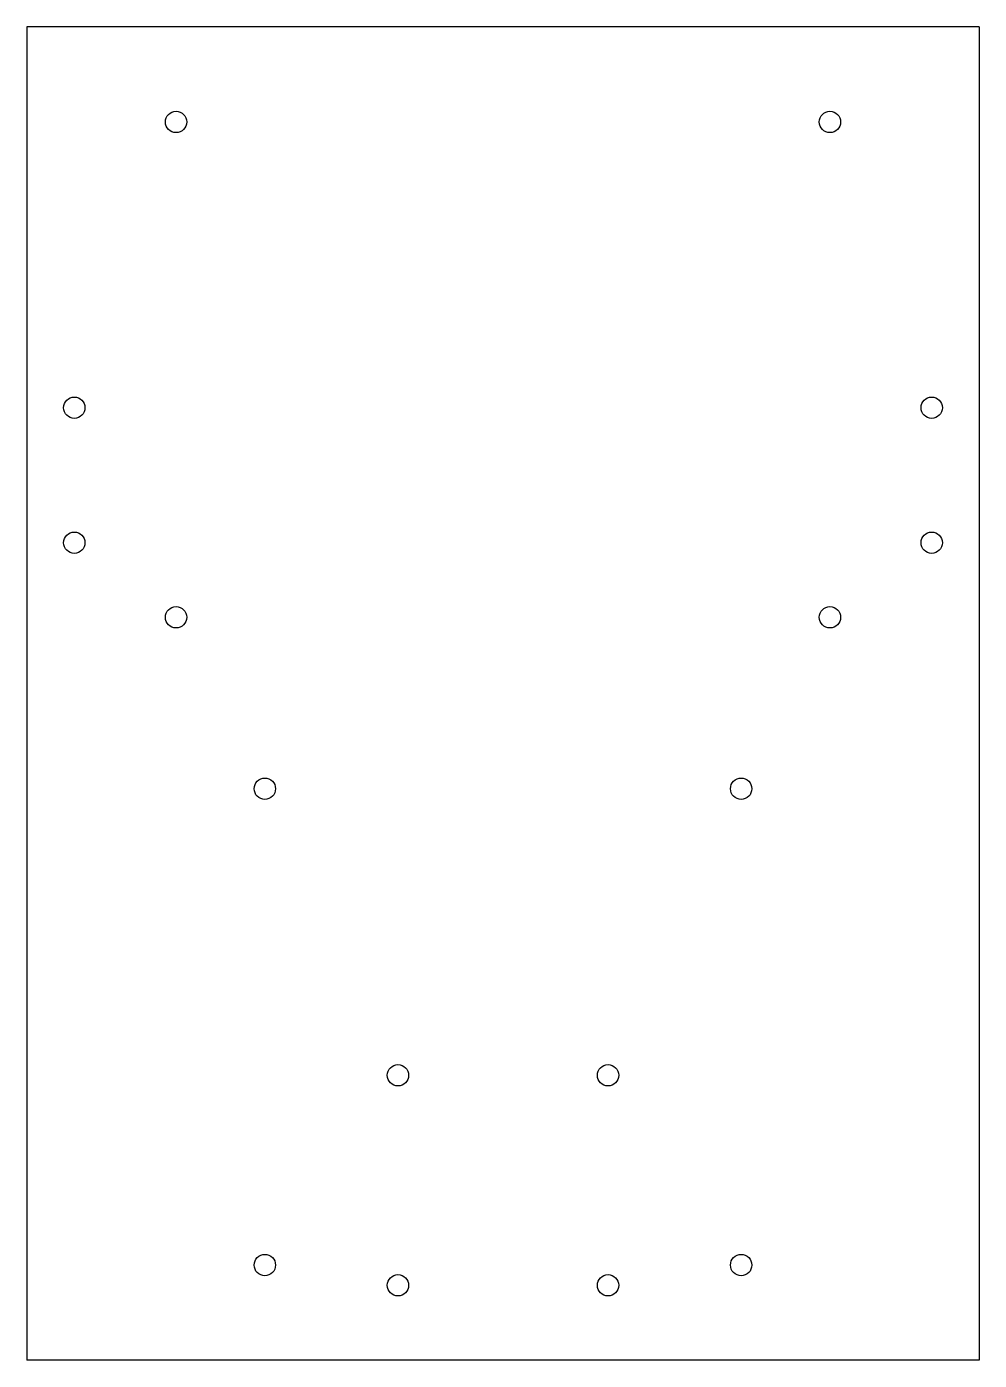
# Model space of a CAD drawing. Extents: x -64 to 64, y -89 to 89.
import ezdxf

# ---------------------------------------------------------------- set-up
doc = ezdxf.new("R2010")
doc.units = 0
doc.header["$MEASUREMENT"] = 0
doc.layers.add('VISIBLE', color=7, linetype='CONTINUOUS')

msp = doc.modelspace()

# ---------------------------------------------------------------- linework, layer by layer
at = {"layer": 'VISIBLE'}
for p, q in [((63.5, 88.9), (-63.5, 88.9)), ((-63.5, 88.9), (-63.5, -88.9)), ((63.5, 88.9), (63.5, -88.9)), ((63.5, -88.9), (-63.5, -88.9))]:
    msp.add_line(p, q, dxfattribs=at)
for centre in [(-43.5864, 76.2), (43.5864, 76.2), (-57.15, 38.1), (57.15, 38.1), (-57.15, 20.1), (57.15, 20.1), (-43.5864, 10.16), (43.5864, 10.16), (-31.75, -12.7), (31.75, -12.7), (-14, -50.9), (14, -50.9), (-31.75, -76.2), (31.75, -76.2), (-14, -78.9), (14, -78.9)]:
    msp.add_circle(centre, 1.4224, dxfattribs=at)

doc.saveas('drawing.dxf')
